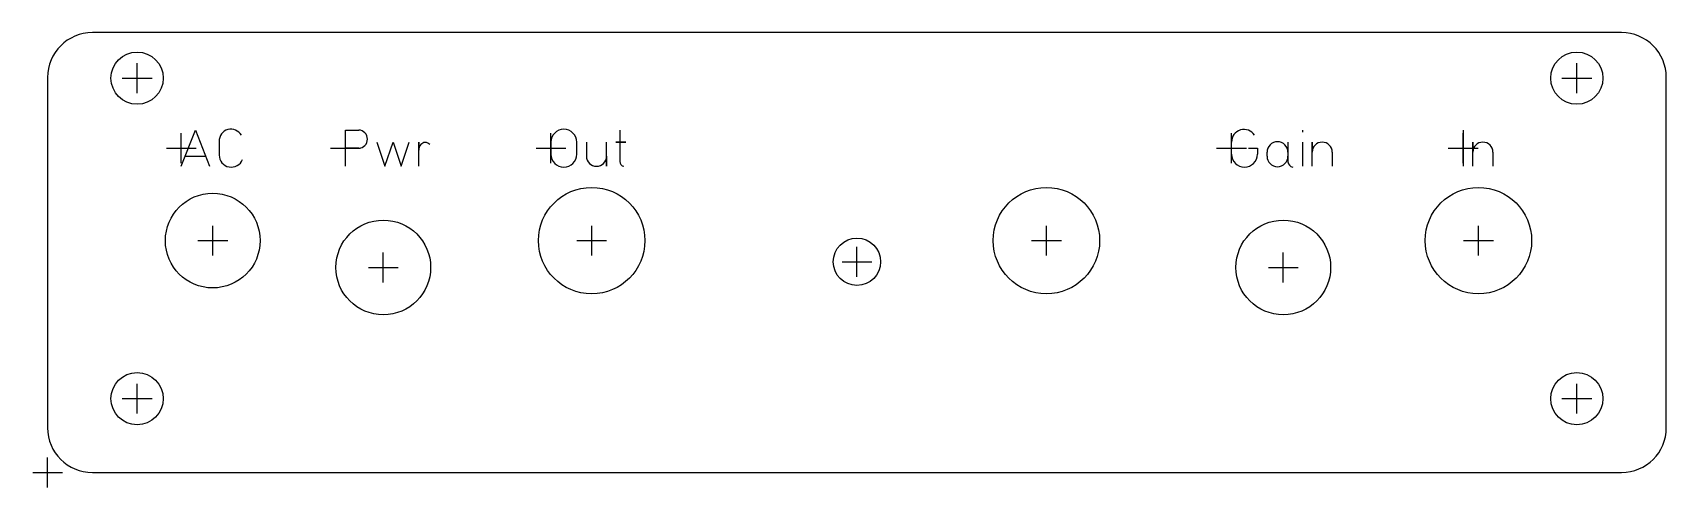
# Model space of a CAD drawing. Header units: millimetres. Extents: x -1 to 108, y -1 to 30.
import ezdxf

# ---------------------------------------------------------------- set-up
doc = ezdxf.new("R2010")
doc.units = ezdxf.units.MM
doc.layers.add('Contour', color=7, linetype='CONTINUOUS')
doc.layers.add('Engraving', color=7, linetype='CONTINUOUS')

msp = doc.modelspace()

# ---------------------------------------------------------------- linework, layer by layer
at = {"layer": 'Contour', "color": 7, "linetype": 'CONTINUOUS'}
for p, q in [((105.5, 29.5), (3, 29.5)), ((6, 25.45), (6, 27.45)), ((102.5, 25.45), (102.5, 27.45)), ((0, 26.5), (0, 3)), ((5, 26.45), (7, 26.45)), ((101.5, 26.45), (103.5, 26.45)), ((108.5, 3), (108.5, 26.5)), ((8.963, 20.75), (8.963, 22.75)), ((19.967, 20.75), (19.967, 22.75)), ((33.74, 20.75), (33.74, 22.75)), ((79.359, 20.75), (79.359, 22.75)), ((94.882, 20.75), (94.882, 22.75)), ((7.963, 21.75), (9.963, 21.75)), ((18.967, 21.75), (20.967, 21.75)), ((32.74, 21.75), (34.74, 21.75)), ((78.359, 21.75), (80.359, 21.75)), ((93.882, 21.75), (95.882, 21.75)), ((11.07, 14.552), (11.07, 16.552)), ((36.47, 14.55), (36.47, 16.55)), ((66.95, 14.552), (66.95, 16.552)), ((95.906, 14.552), (95.906, 16.552)), ((10.07, 15.552), (12.07, 15.552)), ((35.47, 15.55), (37.47, 15.55)), ((65.95, 15.552), (67.95, 15.552)), ((94.906, 15.552), (96.906, 15.552)), ((22.5, 12.75), (22.5, 14.75)), ((54.25, 13.13), (54.25, 15.13)), ((82.825, 12.75), (82.825, 14.75)), ((21.5, 13.75), (23.5, 13.75)), ((53.25, 14.13), (55.25, 14.13)), ((81.825, 13.75), (83.825, 13.75)), ((6, 3.95), (6, 5.95)), ((102.5, 3.95), (102.5, 5.95)), ((5, 4.95), (7, 4.95)), ((101.5, 4.95), (103.5, 4.95)), ((-1, 0), (1, 0)), ((0, -1), (0, 1)), ((3, 0), (105.5, 0))]:
    msp.add_line(p, q, dxfattribs=at)
for centre, radius in [((6, 26.45), 1.75), ((102.5, 26.45), 1.75), ((11.07, 15.552), 3.175), ((36.47, 15.55), 3.568), ((66.95, 15.552), 3.568), ((95.906, 15.552), 3.568), ((22.5, 13.75), 3.175), ((82.825, 13.75), 3.175), ((54.25, 14.13), 1.587), ((6, 4.95), 1.75), ((102.5, 4.95), 1.75)]:
    msp.add_circle(centre, radius, dxfattribs=at)
for centre, start, end in [((3, 26.5), 90, 180), ((105.5, 26.5), 0, 90), ((3, 3), 180, 270), ((105.5, 3), -90, 0)]:
    msp.add_arc(centre, 3, start, end, dxfattribs=at)
at = {"layer": 'Engraving', "color": 7, "linetype": 'CONTINUOUS'}
for p, q in [((8.963, 20.535), (9.908, 22.965)), ((9.908, 22.965), (10.853, 20.535)), ((11.501, 22.209), (11.501, 21.291)), ((19.967, 20.535), (19.967, 22.965)), ((19.967, 22.965), (20.858, 22.965)), ((22.073, 22.155), (22.613, 20.535)), ((22.613, 20.535), (23.153, 22.155)), ((23.153, 22.155), (23.693, 20.535)), ((23.693, 20.535), (24.233, 22.155)), ((24.881, 20.535), (24.881, 22.155)), ((24.881, 22.155), (24.881, 21.615)), ((33.74, 22.155), (33.74, 21.345)), ((35.468, 21.345), (35.468, 22.155)), ((36.116, 22.155), (36.116, 21.21)), ((37.466, 20.535), (37.466, 22.155)), ((38.762, 22.155), (38.087, 22.155)), ((38.087, 22.155), (38.357, 22.155)), ((38.357, 22.965), (38.357, 22.155)), ((38.357, 22.155), (38.762, 22.155)), ((38.357, 22.155), (38.357, 20.859)), ((79.359, 21.345), (79.359, 22.155)), ((83.139, 22.155), (83.139, 21.21)), ((84.111, 22.965), (84.111, 22.83)), ((84.111, 22.155), (84.111, 20.535)), ((84.759, 20.535), (84.759, 22.155)), ((84.759, 22.155), (84.759, 21.48)), ((94.882, 22.965), (94.882, 20.535)), ((95.53, 20.535), (95.53, 22.155)), ((95.53, 22.155), (95.53, 21.48)), ((9.233, 21.21), (10.583, 21.21)), ((20.858, 21.75), (19.967, 21.75)), ((37.466, 21.21), (37.466, 20.535)), ((80.493, 21.75), (81.087, 21.75)), ((81.087, 21.75), (81.087, 21.345)), ((81.735, 21.21), (81.735, 21.48)), ((83.139, 21.48), (83.139, 20.832)), ((86.109, 21.48), (86.109, 20.535)), ((96.88, 21.48), (96.88, 20.535))]:
    msp.add_line(p, q, dxfattribs=at)
for centre, radius, start, end in [((12.293, 22.231), 0.792, 28.92809, 181.59114), ((34.604, 22.155), 0.864, 0, 180), ((80.191, 22.176), 0.832, 31.77901, -178.55414), ((20.833, 22.358), 0.608, 272.35459, 87.64154), ((25.478, 21.615), 0.597, 500.71059, 180), ((25.313, 21.75), 0.384, 399.28941, 140.71059), ((82.437, 21.48), 0.702, 360, 180), ((85.434, 21.48), 0.675, 360, 180), ((96.205, 21.48), 0.675, 360, 180), ((12.312, 21.29), 0.811, 179.92935, 338.59219), ((34.604, 21.345), 0.864, 180, 360), ((36.791, 21.21), 0.675, 180, 360), ((38.686, 20.859), 0.329, 180, 259.67959), ((80.223, 21.345), 0.864, 180, 0), ((82.437, 21.21), 0.702, 180, 0), ((83.53, 20.868), 0.393, -174.73952, -99.82206)]:
    msp.add_arc(centre, radius, start, end, dxfattribs=at)

doc.saveas('drawing.dxf')
